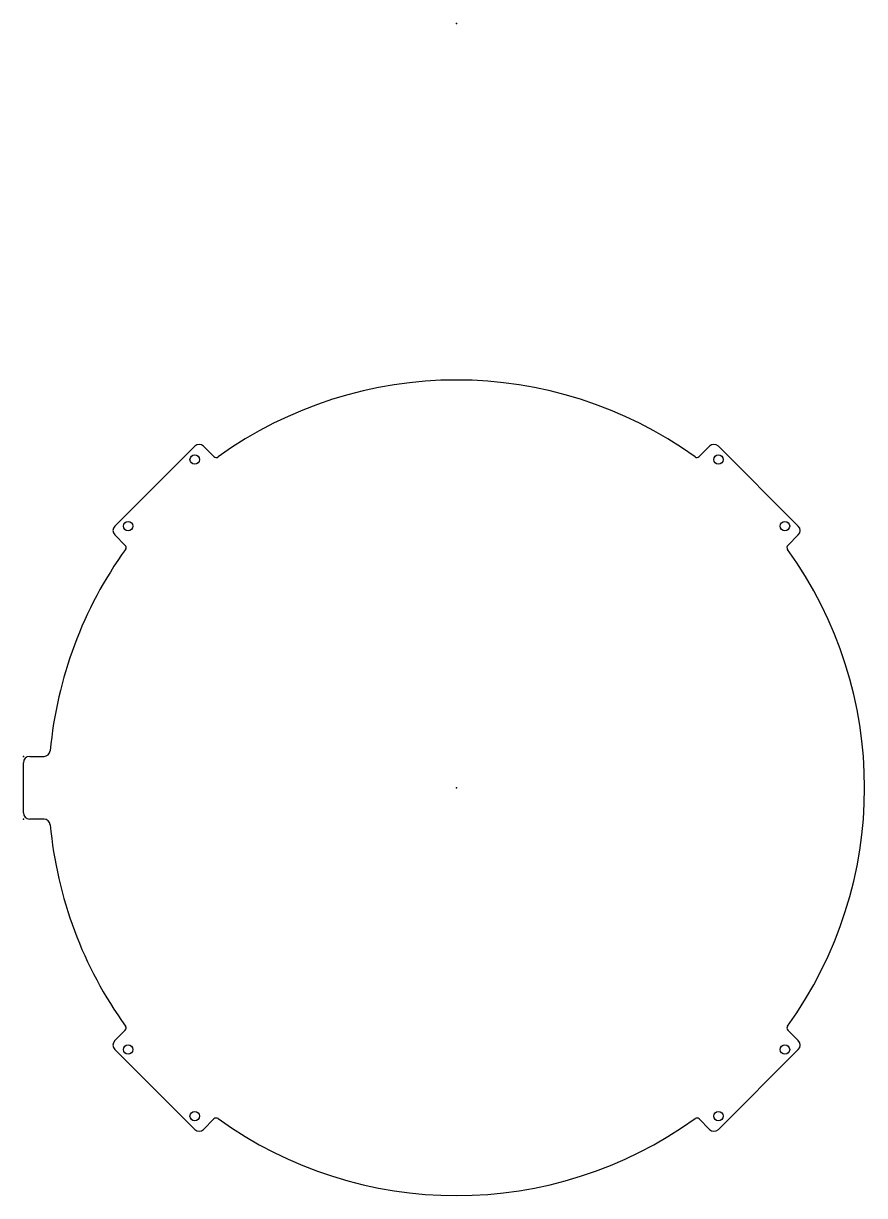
# Model space of a CAD drawing. Header units: centimetres. Extents: x -13.8 to 13, y -13 to 24.4.
import ezdxf

# ---------------------------------------------------------------- set-up
doc = ezdxf.new("R2010")
doc.units = ezdxf.units.CM
doc.header["$MEASUREMENT"] = 0
doc.layers.add('Gradient_Coil v4_Sketch1', color=7, linetype='Continuous')

msp = doc.modelspace()

# ---------------------------------------------------------------- linework, layer by layer
at = {"layer": 'Gradient_Coil v4_Sketch1'}
for p, q in [((-10.889, 8.344), (-8.344, 10.889)), ((-8.061, 10.889), (-7.729, 10.558)), ((7.729, 10.558), (8.061, 10.889)), ((8.344, 10.889), (10.889, 8.344)), ((-10.558, 7.729), (-10.889, 8.061)), ((10.889, 8.061), (10.558, 7.729)), ((-13.8, -0.8), (-13.8, 0.8)), ((-13.6, 1), (-13.145, 1)), ((-13.145, -1), (-13.6, -1)), ((-10.889, -8.061), (-10.558, -7.729)), ((10.558, -7.729), (10.889, -8.061)), ((-8.344, -10.889), (-10.889, -8.344)), ((10.889, -8.344), (8.344, -10.889)), ((-7.729, -10.558), (-8.061, -10.889)), ((8.061, -10.889), (7.729, -10.558))]:
    msp.add_line(p, q, dxfattribs=at)
for centre in [(-8.344, 10.465), (8.344, 10.465), (-10.465, 8.344), (10.465, 8.344), (-10.465, -8.344), (10.465, -8.344), (-8.344, -10.465), (8.344, -10.465)]:
    msp.add_circle(centre, 0.15, dxfattribs=at)
for centre, radius, start, end in [((0, 0), 13, 54.2246, 125.7754), ((-8.202, 10.748), 0.2, 45, 135), ((8.202, 10.748), 0.2, 45, 135), ((-7.658, 10.628), 0.1, 225, 305.7754), ((7.658, 10.628), 0.1, 234.2246, 315), ((-10.748, 8.202), 0.2, 135, 225), ((10.748, 8.202), 0.2, 315, 45), ((0, 0), 13, 144.2246, 174.7841), ((-10.628, 7.658), 0.1, 324.2246, 45), ((10.628, 7.658), 0.1, 135, 215.7754), ((0, 0), 13, 324.2246, 35.7754), ((-13.145, 1.2), 0.2, 270, 354.7841), ((-13.6, 0.8), 0.2, 90, 180), ((-13.6, -0.8), 0.2, 180, 270), ((-13.145, -1.2), 0.2, 5.2159, 90), ((0, 0), 13, 185.2159, 215.7754), ((-10.628, -7.658), 0.1, 315, 35.7754), ((10.628, -7.658), 0.1, 144.2246, 225), ((-10.748, -8.202), 0.2, 135, 225), ((10.748, -8.202), 0.2, 315, 45), ((-7.658, -10.628), 0.1, 54.2246, 135), ((0, 0), 13, 234.2246, 305.7754), ((7.658, -10.628), 0.1, 45, 125.7754), ((-8.202, -10.748), 0.2, 225, 315), ((8.202, -10.748), 0.2, 225, 315)]:
    msp.add_arc(centre, radius, start, end, dxfattribs=at)
for p in [(0, 24.368), (-13.8, 1), (0, 0), (-13.8, -1)]:
    msp.add_point(p, dxfattribs=at)

doc.saveas('drawing.dxf')
